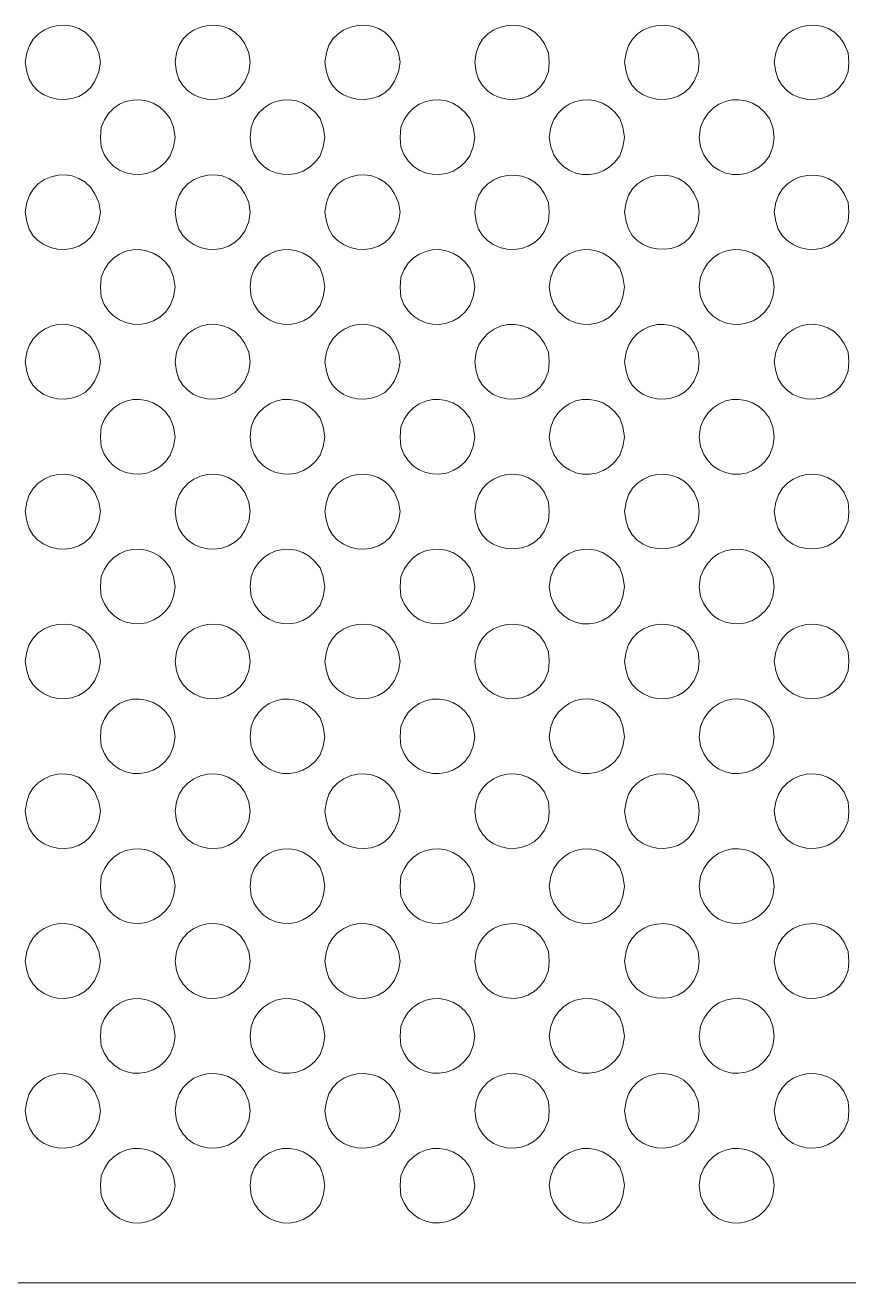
# Model space of a CAD drawing. Extents: x 0 to 243, y -13 to 276.
# Drawn here: x 184.38 to 211.61, y 110.43 to 152.02 of the extents above; entities that cross this region are included whole.
import ezdxf

# ---------------------------------------------------------------- set-up
doc = ezdxf.new("R2010")
doc.units = 0
doc.layers.add('GEOMETRY', color=7, linetype='Continuous')

msp = doc.modelspace()

# ---------------------------------------------------------------- linework, layer by layer
at = {"layer": 'GEOMETRY', "lineweight": 13}
for points in [[(186.867, 150.798), (186.814, 151.11), (186.683, 151.402), (186.538, 151.619), (186.36, 151.789), (186.155, 151.912), (185.931, 151.99), (185.697, 152.024), (185.461, 152.014), (185.229, 151.962), (185.011, 151.87), (184.814, 151.737), (184.646, 151.565), (184.515, 151.356), (184.429, 151.11), (184.377, 150.798), (184.429, 150.484), (184.508, 150.238), (184.633, 150.028), (184.798, 149.856), (184.994, 149.722), (185.212, 149.627), (185.445, 149.574), (185.684, 149.562), (185.921, 149.593), (186.147, 149.668), (186.355, 149.789), (186.536, 149.955), (186.683, 150.169), (186.814, 150.484), (186.867, 150.798)], [(191.822, 150.798), (191.768, 151.111), (191.638, 151.402), (191.493, 151.619), (191.314, 151.789), (191.109, 151.912), (190.886, 151.99), (190.652, 152.024), (190.415, 152.014), (190.184, 151.962), (189.966, 151.87), (189.769, 151.737), (189.601, 151.566), (189.47, 151.357), (189.384, 151.111), (189.332, 150.798), (189.384, 150.484), (189.463, 150.238), (189.588, 150.028), (189.753, 149.856), (189.949, 149.722), (190.167, 149.627), (190.4, 149.574), (190.639, 149.562), (190.876, 149.593), (191.102, 149.668), (191.31, 149.789), (191.491, 149.955), (191.638, 150.169), (191.768, 150.484), (191.822, 150.798)], [(196.776, 150.798), (196.723, 151.111), (196.592, 151.402), (196.448, 151.619), (196.269, 151.789), (196.064, 151.912), (195.841, 151.99), (195.607, 152.023), (195.37, 152.014), (195.138, 151.962), (194.92, 151.869), (194.723, 151.737), (194.555, 151.566), (194.424, 151.357), (194.338, 151.111), (194.287, 150.798), (194.338, 150.485), (194.417, 150.239), (194.542, 150.029), (194.707, 149.856), (194.903, 149.722), (195.122, 149.628), (195.354, 149.574), (195.594, 149.562), (195.83, 149.593), (196.057, 149.669), (196.265, 149.789), (196.446, 149.955), (196.592, 150.169), (196.723, 150.485), (196.776, 150.798)], [(201.705, 150.798), (201.679, 151.111), (201.548, 151.402), (201.406, 151.618), (201.229, 151.787), (201.024, 151.909), (200.799, 151.986), (200.563, 152.02), (200.324, 152.01), (200.09, 151.959), (199.87, 151.867), (199.672, 151.735), (199.504, 151.564), (199.375, 151.356), (199.293, 151.111), (199.241, 150.798), (199.293, 150.485), (199.371, 150.238), (199.496, 150.028), (199.661, 149.856), (199.857, 149.722), (200.075, 149.628), (200.308, 149.575), (200.547, 149.564), (200.785, 149.595), (201.012, 149.671), (201.22, 149.791), (201.401, 149.957), (201.548, 150.169), (201.679, 150.485), (201.705, 150.798)], [(206.66, 150.798), (206.634, 151.111), (206.502, 151.402), (206.361, 151.618), (206.184, 151.787), (205.979, 151.909), (205.754, 151.986), (205.518, 152.02), (205.279, 152.01), (205.045, 151.959), (204.825, 151.867), (204.627, 151.735), (204.459, 151.564), (204.33, 151.356), (204.248, 151.111), (204.196, 150.798), (204.248, 150.485), (204.325, 150.238), (204.451, 150.028), (204.616, 149.856), (204.811, 149.722), (205.03, 149.629), (205.263, 149.576), (205.503, 149.564), (205.74, 149.596), (205.967, 149.671), (206.175, 149.791), (206.356, 149.957), (206.502, 150.169), (206.634, 150.485), (206.66, 150.798)], [(211.614, 150.798), (211.588, 151.111), (211.457, 151.402), (211.315, 151.618), (211.137, 151.787), (210.932, 151.909), (210.707, 151.987), (210.471, 152.02), (210.233, 152.011), (210, 151.959), (209.78, 151.867), (209.582, 151.735), (209.415, 151.565), (209.285, 151.356), (209.203, 151.111), (209.15, 150.798), (209.203, 150.485), (209.281, 150.238), (209.407, 150.028), (209.572, 149.856), (209.767, 149.722), (209.986, 149.628), (210.219, 149.576), (210.457, 149.565), (210.694, 149.596), (210.921, 149.671), (211.129, 149.791), (211.31, 149.957), (211.457, 150.169), (211.588, 150.485), (211.614, 150.798)], [(189.332, 148.309), (189.279, 148.649), (189.174, 148.938), (189.008, 149.15), (188.818, 149.317), (188.609, 149.44), (188.388, 149.519), (188.161, 149.554), (187.933, 149.547), (187.711, 149.499), (187.5, 149.408), (187.307, 149.278), (187.138, 149.107), (186.997, 148.897), (186.893, 148.649), (186.867, 148.309), (186.893, 147.995), (186.992, 147.744), (187.131, 147.533), (187.301, 147.361), (187.496, 147.229), (187.711, 147.139), (187.937, 147.09), (188.168, 147.083), (188.399, 147.119), (188.621, 147.199), (188.829, 147.322), (189.015, 147.491), (189.174, 147.705), (189.279, 147.995), (189.332, 148.309)], [(194.287, 148.308), (194.233, 148.65), (194.129, 148.937), (193.963, 149.149), (193.773, 149.316), (193.564, 149.439), (193.344, 149.518), (193.117, 149.554), (192.889, 149.547), (192.667, 149.498), (192.457, 149.408), (192.264, 149.278), (192.094, 149.108), (191.953, 148.898), (191.848, 148.65), (191.822, 148.308), (191.848, 147.995), (191.947, 147.744), (192.085, 147.533), (192.256, 147.361), (192.451, 147.23), (192.665, 147.139), (192.891, 147.09), (193.123, 147.083), (193.353, 147.119), (193.575, 147.199), (193.783, 147.323), (193.97, 147.491), (194.129, 147.705), (194.233, 147.995), (194.287, 148.308)], [(199.241, 148.308), (199.187, 148.65), (199.083, 148.937), (198.917, 149.149), (198.728, 149.316), (198.519, 149.439), (198.298, 149.518), (198.071, 149.554), (197.844, 149.547), (197.621, 149.499), (197.411, 149.409), (197.218, 149.278), (197.048, 149.108), (196.908, 148.898), (196.803, 148.65), (196.776, 148.308), (196.803, 147.995), (196.902, 147.744), (197.04, 147.533), (197.21, 147.361), (197.406, 147.229), (197.62, 147.139), (197.846, 147.09), (198.078, 147.083), (198.308, 147.119), (198.53, 147.199), (198.738, 147.323), (198.924, 147.491), (199.083, 147.705), (199.187, 147.995), (199.241, 148.308)], [(204.196, 148.308), (204.142, 148.648), (204.038, 148.937), (203.872, 149.149), (203.681, 149.317), (203.473, 149.44), (203.252, 149.519), (203.025, 149.555), (202.797, 149.548), (202.575, 149.5), (202.365, 149.41), (202.172, 149.279), (202.002, 149.108), (201.862, 148.898), (201.757, 148.648), (201.705, 148.308), (201.757, 147.995), (201.861, 147.739), (202.003, 147.525), (202.175, 147.353), (202.371, 147.222), (202.584, 147.133), (202.809, 147.086), (203.039, 147.082), (203.268, 147.12), (203.488, 147.201), (203.694, 147.326), (203.88, 147.494), (204.038, 147.705), (204.142, 147.995), (204.196, 148.308)], [(209.15, 148.308), (209.097, 148.649), (208.993, 148.938), (208.827, 149.15), (208.636, 149.317), (208.428, 149.44), (208.207, 149.519), (207.98, 149.555), (207.752, 149.549), (207.53, 149.5), (207.32, 149.41), (207.127, 149.28), (206.957, 149.109), (206.817, 148.898), (206.712, 148.649), (206.66, 148.308), (206.712, 147.995), (206.816, 147.74), (206.957, 147.526), (207.129, 147.353), (207.325, 147.222), (207.538, 147.133), (207.763, 147.086), (207.993, 147.082), (208.222, 147.12), (208.443, 147.201), (208.649, 147.326), (208.835, 147.493), (208.993, 147.705), (209.097, 147.995), (209.15, 148.308)], [(186.867, 145.843), (186.814, 146.158), (186.683, 146.447), (186.539, 146.664), (186.36, 146.833), (186.156, 146.956), (185.933, 147.035), (185.699, 147.069), (185.463, 147.06), (185.232, 147.009), (185.014, 146.917), (184.817, 146.785), (184.649, 146.614), (184.517, 146.404), (184.429, 146.158), (184.377, 145.843), (184.429, 145.527), (184.508, 145.281), (184.634, 145.072), (184.799, 144.9), (184.994, 144.766), (185.213, 144.672), (185.445, 144.619), (185.684, 144.607), (185.921, 144.638), (186.147, 144.713), (186.355, 144.834), (186.536, 145), (186.683, 145.214), (186.814, 145.527), (186.867, 145.843)], [(191.822, 145.843), (191.768, 146.158), (191.638, 146.447), (191.493, 146.664), (191.315, 146.833), (191.11, 146.956), (190.887, 147.035), (190.654, 147.069), (190.418, 147.06), (190.187, 147.009), (189.969, 146.917), (189.772, 146.785), (189.604, 146.614), (189.472, 146.404), (189.384, 146.158), (189.332, 145.843), (189.384, 145.527), (189.463, 145.281), (189.589, 145.072), (189.754, 144.9), (189.95, 144.766), (190.168, 144.672), (190.401, 144.619), (190.639, 144.607), (190.876, 144.638), (191.102, 144.713), (191.31, 144.834), (191.491, 145), (191.638, 145.214), (191.768, 145.527), (191.822, 145.843)], [(196.776, 145.843), (196.723, 146.158), (196.592, 146.447), (196.447, 146.664), (196.269, 146.833), (196.064, 146.957), (195.841, 147.035), (195.608, 147.069), (195.372, 147.06), (195.141, 147.008), (194.923, 146.916), (194.726, 146.784), (194.558, 146.613), (194.426, 146.404), (194.338, 146.158), (194.287, 145.843), (194.338, 145.528), (194.417, 145.282), (194.543, 145.072), (194.708, 144.9), (194.904, 144.766), (195.122, 144.672), (195.355, 144.619), (195.594, 144.607), (195.831, 144.638), (196.057, 144.713), (196.265, 144.834), (196.446, 145), (196.592, 145.214), (196.723, 145.528), (196.776, 145.843)], [(201.705, 145.843), (201.679, 146.158), (201.548, 146.447), (201.405, 146.663), (201.227, 146.831), (201.022, 146.954), (200.798, 147.031), (200.563, 147.065), (200.325, 147.055), (200.092, 147.004), (199.873, 146.912), (199.675, 146.781), (199.507, 146.611), (199.377, 146.403), (199.293, 146.158), (199.241, 145.843), (199.293, 145.528), (199.371, 145.281), (199.497, 145.072), (199.662, 144.9), (199.858, 144.766), (200.076, 144.673), (200.309, 144.62), (200.548, 144.609), (200.785, 144.641), (201.012, 144.716), (201.22, 144.836), (201.402, 145.002), (201.548, 145.214), (201.679, 145.528), (201.705, 145.843)], [(206.66, 145.843), (206.634, 146.158), (206.502, 146.447), (206.36, 146.663), (206.183, 146.831), (205.977, 146.954), (205.753, 147.031), (205.517, 147.065), (205.279, 147.055), (205.046, 147.004), (204.826, 146.912), (204.628, 146.78), (204.46, 146.61), (204.331, 146.402), (204.248, 146.158), (204.196, 145.843), (204.248, 145.528), (204.326, 145.282), (204.452, 145.072), (204.617, 144.9), (204.813, 144.767), (205.031, 144.674), (205.265, 144.621), (205.504, 144.61), (205.741, 144.641), (205.967, 144.717), (206.175, 144.836), (206.356, 145.002), (206.502, 145.214), (206.634, 145.528), (206.66, 145.843)], [(211.614, 145.844), (211.588, 146.158), (211.457, 146.448), (211.315, 146.664), (211.137, 146.832), (210.932, 146.954), (210.707, 147.032), (210.472, 147.065), (210.234, 147.056), (210.001, 147.004), (209.782, 146.912), (209.584, 146.781), (209.416, 146.61), (209.286, 146.402), (209.203, 146.158), (209.15, 145.844), (209.203, 145.528), (209.282, 145.281), (209.408, 145.072), (209.573, 144.9), (209.769, 144.766), (209.987, 144.673), (210.22, 144.62), (210.458, 144.609), (210.695, 144.641), (210.921, 144.716), (211.129, 144.836), (211.31, 145.002), (211.457, 145.214), (211.588, 145.528), (211.614, 145.844)], [(189.332, 143.354), (189.279, 143.694), (189.174, 143.983), (189.008, 144.195), (188.818, 144.363), (188.609, 144.486), (188.388, 144.564), (188.161, 144.6), (187.933, 144.593), (187.711, 144.544), (187.5, 144.454), (187.307, 144.323), (187.138, 144.152), (186.997, 143.942), (186.893, 143.694), (186.867, 143.354), (186.893, 143.04), (186.991, 142.789), (187.129, 142.578), (187.299, 142.406), (187.495, 142.274), (187.71, 142.184), (187.936, 142.135), (188.169, 142.128), (188.399, 142.165), (188.622, 142.244), (188.83, 142.368), (189.016, 142.536), (189.174, 142.75), (189.279, 143.04), (189.332, 143.354)], [(194.287, 143.353), (194.233, 143.693), (194.129, 143.982), (193.965, 144.194), (193.776, 144.362), (193.568, 144.485), (193.346, 144.564), (193.118, 144.599), (192.89, 144.593), (192.667, 144.544), (192.455, 144.453), (192.261, 144.323), (192.091, 144.152), (191.951, 143.942), (191.848, 143.693), (191.822, 143.353), (191.848, 143.04), (191.947, 142.789), (192.085, 142.577), (192.256, 142.405), (192.452, 142.274), (192.666, 142.183), (192.893, 142.134), (193.125, 142.128), (193.356, 142.164), (193.578, 142.244), (193.786, 142.368), (193.971, 142.537), (194.129, 142.751), (194.233, 143.04), (194.287, 143.353)], [(199.241, 143.353), (199.187, 143.693), (199.083, 143.982), (198.92, 144.194), (198.731, 144.362), (198.523, 144.484), (198.302, 144.563), (198.073, 144.599), (197.844, 144.592), (197.621, 144.543), (197.409, 144.453), (197.215, 144.323), (197.045, 144.152), (196.906, 143.942), (196.803, 143.693), (196.776, 143.353), (196.803, 143.04), (196.902, 142.789), (197.04, 142.577), (197.211, 142.405), (197.406, 142.273), (197.621, 142.183), (197.848, 142.134), (198.08, 142.128), (198.31, 142.164), (198.532, 142.244), (198.74, 142.368), (198.925, 142.537), (199.083, 142.751), (199.187, 143.04), (199.241, 143.353)], [(204.196, 143.353), (204.142, 143.694), (204.038, 143.982), (203.873, 144.195), (203.683, 144.362), (203.475, 144.486), (203.254, 144.565), (203.026, 144.601), (202.798, 144.595), (202.575, 144.546), (202.364, 144.456), (202.171, 144.325), (202.001, 144.154), (201.861, 143.943), (201.757, 143.694), (201.705, 143.353), (201.757, 143.04), (201.86, 142.784), (202.002, 142.569), (202.174, 142.397), (202.37, 142.266), (202.585, 142.177), (202.81, 142.131), (203.041, 142.127), (203.27, 142.165), (203.491, 142.247), (203.697, 142.371), (203.881, 142.538), (204.038, 142.749), (204.142, 143.04), (204.196, 143.353)], [(209.15, 143.354), (209.097, 143.694), (208.993, 143.983), (208.828, 144.195), (208.637, 144.363), (208.429, 144.486), (208.208, 144.565), (207.98, 144.602), (207.752, 144.595), (207.53, 144.546), (207.319, 144.456), (207.126, 144.326), (206.956, 144.155), (206.816, 143.944), (206.712, 143.694), (206.66, 143.354), (206.712, 143.04), (206.815, 142.784), (206.956, 142.57), (207.128, 142.397), (207.324, 142.267), (207.539, 142.178), (207.764, 142.131), (207.995, 142.127), (208.224, 142.166), (208.445, 142.247), (208.651, 142.371), (208.836, 142.539), (208.993, 142.75), (209.097, 143.04), (209.15, 143.354)], [(186.867, 140.888), (186.814, 141.205), (186.683, 141.492), (186.533, 141.715), (186.352, 141.889), (186.147, 142.015), (185.925, 142.095), (185.695, 142.129), (185.462, 142.119), (185.235, 142.067), (185.02, 141.972), (184.824, 141.838), (184.656, 141.664), (184.522, 141.453), (184.429, 141.205), (184.377, 140.888), (184.429, 140.574), (184.507, 140.328), (184.633, 140.118), (184.798, 139.946), (184.994, 139.812), (185.212, 139.718), (185.445, 139.664), (185.684, 139.652), (185.921, 139.684), (186.148, 139.759), (186.356, 139.879), (186.537, 140.045), (186.683, 140.259), (186.814, 140.574), (186.867, 140.888)], [(191.822, 140.888), (191.768, 141.205), (191.638, 141.492), (191.488, 141.715), (191.306, 141.889), (191.101, 142.015), (190.88, 142.095), (190.649, 142.129), (190.417, 142.119), (190.189, 142.067), (189.974, 141.972), (189.779, 141.838), (189.611, 141.664), (189.477, 141.453), (189.384, 141.205), (189.332, 140.888), (189.384, 140.575), (189.462, 140.328), (189.588, 140.119), (189.753, 139.946), (189.948, 139.812), (190.167, 139.718), (190.4, 139.664), (190.639, 139.653), (190.876, 139.684), (191.103, 139.759), (191.311, 139.879), (191.492, 140.045), (191.638, 140.259), (191.768, 140.575), (191.822, 140.888)], [(196.776, 140.888), (196.723, 141.205), (196.592, 141.492), (196.442, 141.715), (196.261, 141.89), (196.056, 142.016), (195.835, 142.095), (195.604, 142.13), (195.371, 142.12), (195.144, 142.067), (194.929, 141.973), (194.733, 141.838), (194.565, 141.664), (194.431, 141.453), (194.338, 141.205), (194.287, 140.888), (194.338, 140.575), (194.416, 140.328), (194.542, 140.119), (194.707, 139.946), (194.903, 139.812), (195.121, 139.718), (195.354, 139.664), (195.594, 139.653), (195.831, 139.684), (196.058, 139.759), (196.266, 139.879), (196.446, 140.045), (196.592, 140.259), (196.723, 140.575), (196.776, 140.888)], [(201.705, 140.888), (201.679, 141.203), (201.548, 141.492), (201.397, 141.714), (201.216, 141.888), (201.01, 142.014), (200.788, 142.093), (200.557, 142.128), (200.324, 142.118), (200.096, 142.066), (199.881, 141.972), (199.686, 141.838), (199.518, 141.664), (199.384, 141.452), (199.293, 141.203), (199.241, 140.888), (199.293, 140.575), (199.37, 140.328), (199.496, 140.118), (199.66, 139.946), (199.856, 139.813), (200.075, 139.719), (200.309, 139.666), (200.548, 139.655), (200.786, 139.687), (201.013, 139.762), (201.221, 139.882), (201.402, 140.047), (201.548, 140.259), (201.679, 140.575), (201.705, 140.888)], [(206.66, 140.889), (206.634, 141.203), (206.502, 141.493), (206.351, 141.715), (206.17, 141.888), (205.965, 142.014), (205.743, 142.094), (205.511, 142.128), (205.278, 142.119), (205.05, 142.066), (204.835, 141.972), (204.64, 141.838), (204.472, 141.664), (204.339, 141.452), (204.248, 141.203), (204.196, 140.889), (204.248, 140.575), (204.325, 140.328), (204.45, 140.118), (204.615, 139.946), (204.811, 139.813), (205.03, 139.719), (205.263, 139.667), (205.503, 139.655), (205.741, 139.687), (205.967, 139.762), (206.176, 139.882), (206.356, 140.047), (206.502, 140.259), (206.634, 140.575), (206.66, 140.889)], [(211.614, 140.889), (211.588, 141.203), (211.457, 141.493), (211.306, 141.715), (211.125, 141.888), (210.919, 142.014), (210.698, 142.094), (210.467, 142.129), (210.234, 142.119), (210.006, 142.067), (209.791, 141.973), (209.596, 141.838), (209.428, 141.664), (209.295, 141.452), (209.203, 141.203), (209.15, 140.889), (209.203, 140.575), (209.281, 140.328), (209.407, 140.118), (209.571, 139.946), (209.767, 139.813), (209.986, 139.719), (210.219, 139.666), (210.458, 139.655), (210.695, 139.687), (210.922, 139.762), (211.13, 139.882), (211.311, 140.048), (211.457, 140.26), (211.588, 140.575), (211.614, 140.889)], [(189.332, 138.399), (189.279, 138.741), (189.174, 139.028), (189.008, 139.241), (188.819, 139.409), (188.61, 139.532), (188.39, 139.611), (188.163, 139.647), (187.935, 139.64), (187.713, 139.591), (187.502, 139.501), (187.309, 139.37), (187.139, 139.199), (186.998, 138.989), (186.893, 138.741), (186.867, 138.399), (186.893, 138.084), (186.993, 137.833), (187.131, 137.622), (187.302, 137.451), (187.497, 137.319), (187.711, 137.229), (187.938, 137.18), (188.169, 137.173), (188.399, 137.209), (188.621, 137.289), (188.829, 137.413), (189.015, 137.582), (189.174, 137.796), (189.279, 138.084), (189.332, 138.399)], [(194.287, 138.4), (194.233, 138.74), (194.129, 139.027), (193.963, 139.24), (193.773, 139.408), (193.565, 139.531), (193.345, 139.61), (193.118, 139.646), (192.89, 139.639), (192.668, 139.59), (192.457, 139.5), (192.264, 139.37), (192.094, 139.199), (191.953, 138.989), (191.848, 138.74), (191.822, 138.4), (191.848, 138.084), (191.948, 137.833), (192.087, 137.622), (192.257, 137.45), (192.453, 137.319), (192.667, 137.228), (192.893, 137.18), (193.124, 137.173), (193.354, 137.209), (193.576, 137.289), (193.784, 137.413), (193.97, 137.582), (194.129, 137.796), (194.233, 138.084), (194.287, 138.4)], [(199.241, 138.4), (199.187, 138.741), (199.083, 139.027), (198.918, 139.24), (198.728, 139.407), (198.52, 139.53), (198.299, 139.61), (198.072, 139.646), (197.844, 139.639), (197.622, 139.59), (197.411, 139.5), (197.218, 139.37), (197.048, 139.199), (196.908, 138.989), (196.803, 138.741), (196.776, 138.4), (196.803, 138.084), (196.903, 137.833), (197.042, 137.622), (197.212, 137.45), (197.408, 137.319), (197.622, 137.228), (197.848, 137.18), (198.079, 137.173), (198.309, 137.209), (198.531, 137.289), (198.738, 137.413), (198.925, 137.582), (199.083, 137.796), (199.187, 138.084), (199.241, 138.4)], [(204.196, 138.398), (204.142, 138.741), (204.038, 139.028), (203.872, 139.24), (203.682, 139.408), (203.474, 139.532), (203.253, 139.611), (203.026, 139.647), (202.798, 139.641), (202.576, 139.593), (202.366, 139.503), (202.173, 139.372), (202.003, 139.201), (201.862, 138.99), (201.757, 138.741), (201.705, 138.398), (201.757, 138.084), (201.862, 137.828), (202.003, 137.614), (202.176, 137.442), (202.372, 137.311), (202.586, 137.222), (202.811, 137.176), (203.041, 137.172), (203.27, 137.211), (203.49, 137.293), (203.696, 137.417), (203.881, 137.585), (204.038, 137.796), (204.142, 138.084), (204.196, 138.398)], [(209.15, 138.399), (209.097, 138.741), (208.993, 139.028), (208.827, 139.241), (208.637, 139.408), (208.428, 139.532), (208.207, 139.611), (207.981, 139.648), (207.753, 139.641), (207.531, 139.593), (207.321, 139.503), (207.128, 139.372), (206.958, 139.201), (206.818, 138.991), (206.712, 138.741), (206.66, 138.399), (206.712, 138.084), (206.816, 137.829), (206.958, 137.615), (207.13, 137.443), (207.326, 137.312), (207.54, 137.223), (207.765, 137.177), (207.995, 137.172), (208.224, 137.211), (208.444, 137.292), (208.65, 137.417), (208.835, 137.584), (208.993, 137.796), (209.097, 138.084), (209.15, 138.399)], [(186.867, 135.935), (186.814, 136.249), (186.683, 136.564), (186.53, 136.778), (186.346, 136.944), (186.138, 137.065), (185.914, 137.14), (185.68, 137.171), (185.445, 137.159), (185.217, 137.105), (185.002, 137.01), (184.808, 136.876), (184.643, 136.704), (184.514, 136.494), (184.429, 136.249), (184.377, 135.935), (184.429, 135.622), (184.507, 135.375), (184.632, 135.164), (184.797, 134.991), (184.993, 134.857), (185.212, 134.763), (185.446, 134.709), (185.685, 134.697), (185.923, 134.729), (186.149, 134.804), (186.357, 134.925), (186.538, 135.092), (186.683, 135.306), (186.814, 135.622), (186.867, 135.935)], [(191.822, 135.935), (191.768, 136.249), (191.638, 136.564), (191.485, 136.778), (191.301, 136.944), (191.093, 137.065), (190.868, 137.14), (190.635, 137.171), (190.4, 137.159), (190.171, 137.105), (189.956, 137.01), (189.763, 136.876), (189.598, 136.704), (189.469, 136.494), (189.384, 136.249), (189.332, 135.935), (189.384, 135.622), (189.462, 135.375), (189.587, 135.164), (189.752, 134.991), (189.948, 134.857), (190.167, 134.763), (190.401, 134.709), (190.64, 134.697), (190.878, 134.729), (191.104, 134.804), (191.312, 134.925), (191.493, 135.092), (191.638, 135.306), (191.768, 135.622), (191.822, 135.935)], [(196.776, 135.935), (196.723, 136.249), (196.592, 136.565), (196.44, 136.779), (196.255, 136.945), (196.047, 137.065), (195.823, 137.14), (195.589, 137.171), (195.354, 137.159), (195.125, 137.105), (194.91, 137.01), (194.716, 136.876), (194.551, 136.704), (194.423, 136.494), (194.338, 136.249), (194.287, 135.935), (194.338, 135.622), (194.416, 135.375), (194.541, 135.164), (194.706, 134.991), (194.902, 134.857), (195.122, 134.763), (195.355, 134.709), (195.595, 134.698), (195.832, 134.729), (196.059, 134.804), (196.267, 134.925), (196.447, 135.092), (196.592, 135.306), (196.723, 135.622), (196.776, 135.935)], [(201.705, 135.936), (201.679, 136.249), (201.548, 136.565), (201.395, 136.777), (201.211, 136.943), (201.002, 137.063), (200.777, 137.138), (200.543, 137.169), (200.308, 137.157), (200.079, 137.104), (199.864, 137.01), (199.67, 136.876), (199.505, 136.704), (199.377, 136.495), (199.293, 136.249), (199.241, 135.936), (199.293, 135.622), (199.369, 135.375), (199.494, 135.164), (199.659, 134.992), (199.855, 134.858), (200.074, 134.765), (200.308, 134.712), (200.548, 134.7), (200.786, 134.732), (201.013, 134.807), (201.221, 134.927), (201.402, 135.092), (201.548, 135.304), (201.679, 135.622), (201.705, 135.936)], [(206.66, 135.936), (206.634, 136.249), (206.502, 136.565), (206.348, 136.778), (206.164, 136.944), (205.955, 137.064), (205.731, 137.139), (205.497, 137.17), (205.262, 137.158), (205.034, 137.105), (204.819, 137.011), (204.626, 136.877), (204.461, 136.705), (204.332, 136.495), (204.248, 136.249), (204.196, 135.936), (204.248, 135.622), (204.324, 135.375), (204.449, 135.164), (204.614, 134.992), (204.81, 134.858), (205.029, 134.764), (205.263, 134.711), (205.503, 134.7), (205.741, 134.732), (205.968, 134.807), (206.176, 134.927), (206.357, 135.092), (206.502, 135.305), (206.634, 135.622), (206.66, 135.936)], [(211.614, 135.936), (211.588, 136.249), (211.457, 136.565), (211.303, 136.777), (211.119, 136.943), (210.91, 137.063), (210.686, 137.138), (210.452, 137.169), (210.218, 137.158), (209.989, 137.105), (209.775, 137.011), (209.581, 136.877), (209.417, 136.705), (209.288, 136.495), (209.203, 136.249), (209.15, 135.936), (209.203, 135.62), (209.281, 135.373), (209.406, 135.163), (209.571, 134.991), (209.767, 134.858), (209.986, 134.764), (210.219, 134.712), (210.458, 134.701), (210.696, 134.732), (210.922, 134.808), (211.13, 134.927), (211.311, 135.093), (211.457, 135.305), (211.588, 135.62), (211.614, 135.936)], [(189.332, 133.444), (189.279, 133.786), (189.174, 134.075), (189.005, 134.289), (188.814, 134.457), (188.604, 134.579), (188.383, 134.657), (188.155, 134.692), (187.928, 134.684), (187.706, 134.634), (187.497, 134.543), (187.304, 134.412), (187.136, 134.241), (186.997, 134.032), (186.893, 133.786), (186.867, 133.444), (186.893, 133.131), (186.997, 132.882), (187.137, 132.672), (187.307, 132.501), (187.5, 132.37), (187.711, 132.28), (187.934, 132.231), (188.162, 132.224), (188.39, 132.26), (188.611, 132.339), (188.819, 132.462), (189.009, 132.629), (189.174, 132.842), (189.279, 133.131), (189.332, 133.444)], [(194.287, 133.443), (194.233, 133.786), (194.129, 134.074), (193.96, 134.288), (193.768, 134.456), (193.559, 134.578), (193.337, 134.656), (193.11, 134.691), (192.882, 134.683), (192.661, 134.633), (192.451, 134.542), (192.259, 134.411), (192.09, 134.241), (191.951, 134.032), (191.848, 133.786), (191.822, 133.443), (191.848, 133.131), (191.951, 132.884), (192.09, 132.675), (192.259, 132.504), (192.451, 132.373), (192.661, 132.282), (192.882, 132.231), (193.11, 132.223), (193.337, 132.258), (193.559, 132.336), (193.768, 132.459), (193.96, 132.626), (194.129, 132.841), (194.233, 133.131), (194.287, 133.443)], [(199.241, 133.443), (199.187, 133.786), (199.083, 134.075), (198.917, 134.287), (198.726, 134.454), (198.518, 134.577), (198.297, 134.655), (198.07, 134.691), (197.842, 134.684), (197.62, 134.635), (197.41, 134.545), (197.217, 134.414), (197.048, 134.244), (196.908, 134.034), (196.803, 133.786), (196.776, 133.443), (196.803, 133.131), (196.908, 132.882), (197.048, 132.672), (197.217, 132.501), (197.41, 132.37), (197.62, 132.28), (197.842, 132.231), (198.07, 132.224), (198.297, 132.259), (198.518, 132.338), (198.726, 132.461), (198.917, 132.628), (199.083, 132.841), (199.187, 133.131), (199.241, 133.443)], [(204.196, 133.444), (204.142, 133.786), (204.038, 134.075), (203.871, 134.287), (203.681, 134.454), (203.472, 134.577), (203.252, 134.657), (203.025, 134.693), (202.797, 134.686), (202.576, 134.638), (202.365, 134.548), (202.173, 134.417), (202.003, 134.246), (201.862, 134.035), (201.757, 133.786), (201.705, 133.444), (201.757, 133.131), (201.862, 132.88), (202.003, 132.669), (202.173, 132.498), (202.365, 132.367), (202.576, 132.277), (202.797, 132.228), (203.025, 132.221), (203.252, 132.258), (203.472, 132.337), (203.681, 132.46), (203.871, 132.628), (204.038, 132.841), (204.142, 133.131), (204.196, 133.444)], [(209.15, 133.444), (209.097, 133.786), (208.993, 134.075), (208.826, 134.287), (208.636, 134.454), (208.427, 134.577), (208.206, 134.656), (207.979, 134.692), (207.752, 134.686), (207.53, 134.637), (207.32, 134.547), (207.127, 134.417), (206.958, 134.246), (206.817, 134.035), (206.712, 133.786), (206.66, 133.444), (206.712, 133.131), (206.817, 132.881), (206.957, 132.67), (207.127, 132.499), (207.32, 132.368), (207.53, 132.278), (207.752, 132.229), (207.98, 132.222), (208.207, 132.258), (208.428, 132.337), (208.636, 132.461), (208.827, 132.628), (208.993, 132.841), (209.097, 133.131), (209.15, 133.444)], [(186.867, 130.98), (186.814, 131.294), (186.683, 131.609), (186.53, 131.823), (186.346, 131.989), (186.138, 132.11), (185.914, 132.185), (185.68, 132.215), (185.445, 132.203), (185.217, 132.15), (185.002, 132.055), (184.808, 131.921), (184.643, 131.749), (184.514, 131.539), (184.429, 131.294), (184.377, 130.98), (184.429, 130.666), (184.514, 130.42), (184.643, 130.211), (184.809, 130.038), (185.002, 129.904), (185.217, 129.81), (185.446, 129.756), (185.681, 129.744), (185.914, 129.775), (186.138, 129.85), (186.346, 129.97), (186.53, 130.137), (186.683, 130.351), (186.814, 130.666), (186.867, 130.98)], [(191.822, 130.98), (191.768, 131.294), (191.638, 131.609), (191.485, 131.823), (191.301, 131.989), (191.092, 132.11), (190.868, 132.185), (190.634, 132.215), (190.4, 132.203), (190.171, 132.15), (189.956, 132.055), (189.762, 131.921), (189.597, 131.749), (189.469, 131.539), (189.384, 131.294), (189.332, 130.98), (189.384, 130.666), (189.469, 130.42), (189.598, 130.211), (189.763, 130.039), (189.957, 129.905), (190.172, 129.81), (190.4, 129.756), (190.635, 129.744), (190.868, 129.775), (191.093, 129.85), (191.301, 129.97), (191.485, 130.137), (191.638, 130.351), (191.768, 130.666), (191.822, 130.98)], [(196.776, 130.981), (196.723, 131.294), (196.592, 131.61), (196.44, 131.824), (196.255, 131.99), (196.047, 132.11), (195.823, 132.185), (195.589, 132.216), (195.354, 132.204), (195.125, 132.15), (194.91, 132.055), (194.716, 131.921), (194.551, 131.749), (194.423, 131.539), (194.338, 131.294), (194.287, 130.981), (194.338, 130.666), (194.423, 130.42), (194.552, 130.211), (194.717, 130.039), (194.911, 129.905), (195.126, 129.81), (195.355, 129.757), (195.59, 129.745), (195.823, 129.775), (196.048, 129.85), (196.256, 129.97), (196.44, 130.137), (196.592, 130.351), (196.723, 130.666), (196.776, 130.981)], [(201.705, 130.981), (201.679, 131.294), (201.548, 131.61), (201.395, 131.822), (201.211, 131.988), (201.002, 132.108), (200.777, 132.183), (200.543, 132.214), (200.308, 132.202), (200.079, 132.149), (199.864, 132.055), (199.67, 131.921), (199.505, 131.749), (199.377, 131.54), (199.293, 131.294), (199.241, 130.981), (199.293, 130.666), (199.377, 130.42), (199.506, 130.21), (199.671, 130.038), (199.865, 129.905), (200.08, 129.811), (200.309, 129.758), (200.544, 129.746), (200.777, 129.778), (201.002, 129.853), (201.211, 129.973), (201.395, 130.139), (201.548, 130.352), (201.679, 130.666), (201.705, 130.981)], [(206.66, 130.981), (206.634, 131.294), (206.502, 131.61), (206.348, 131.823), (206.164, 131.989), (205.955, 132.109), (205.731, 132.184), (205.497, 132.215), (205.262, 132.203), (205.034, 132.15), (204.819, 132.056), (204.626, 131.922), (204.461, 131.75), (204.332, 131.54), (204.248, 131.294), (204.196, 130.981), (204.248, 130.666), (204.332, 130.42), (204.461, 130.21), (204.626, 130.038), (204.82, 129.904), (205.035, 129.811), (205.263, 129.757), (205.498, 129.746), (205.732, 129.777), (205.957, 129.852), (206.165, 129.972), (206.349, 130.138), (206.502, 130.352), (206.634, 130.666), (206.66, 130.981)], [(211.614, 130.981), (211.588, 131.294), (211.457, 131.61), (211.303, 131.823), (211.118, 131.989), (210.91, 132.109), (210.685, 132.184), (210.452, 132.215), (210.218, 132.204), (209.99, 132.151), (209.775, 132.056), (209.582, 131.923), (209.417, 131.75), (209.288, 131.54), (209.203, 131.294), (209.15, 130.981), (209.203, 130.666), (209.289, 130.419), (209.418, 130.21), (209.583, 130.037), (209.776, 129.904), (209.99, 129.81), (210.218, 129.756), (210.452, 129.745), (210.685, 129.776), (210.909, 129.852), (211.118, 129.972), (211.303, 130.138), (211.457, 130.352), (211.588, 130.666), (211.614, 130.981)], [(189.332, 128.489), (189.279, 128.829), (189.174, 129.118), (189.006, 129.332), (188.814, 129.5), (188.605, 129.622), (188.383, 129.7), (188.156, 129.735), (187.928, 129.727), (187.706, 129.677), (187.496, 129.586), (187.304, 129.455), (187.135, 129.285), (186.996, 129.076), (186.893, 128.829), (186.867, 128.489), (186.893, 128.175), (186.997, 127.927), (187.138, 127.717), (187.307, 127.546), (187.5, 127.415), (187.711, 127.325), (187.933, 127.276), (188.161, 127.269), (188.388, 127.304), (188.609, 127.383), (188.818, 127.506), (189.008, 127.673), (189.174, 127.885), (189.279, 128.175), (189.332, 128.489)], [(194.287, 128.489), (194.233, 128.83), (194.129, 129.119), (193.96, 129.333), (193.768, 129.501), (193.559, 129.624), (193.337, 129.702), (193.11, 129.736), (192.882, 129.728), (192.661, 129.678), (192.451, 129.587), (192.259, 129.456), (192.09, 129.286), (191.951, 129.077), (191.848, 128.83), (191.822, 128.489), (191.848, 128.175), (191.953, 127.927), (192.093, 127.717), (192.262, 127.546), (192.455, 127.415), (192.666, 127.325), (192.888, 127.276), (193.115, 127.269), (193.343, 127.304), (193.563, 127.383), (193.772, 127.506), (193.962, 127.673), (194.129, 127.885), (194.233, 128.175), (194.287, 128.489)], [(199.241, 128.49), (199.187, 128.83), (199.083, 129.119), (198.916, 129.333), (198.724, 129.5), (198.515, 129.622), (198.294, 129.7), (198.066, 129.735), (197.838, 129.727), (197.616, 129.677), (197.406, 129.587), (197.214, 129.456), (197.045, 129.286), (196.906, 129.077), (196.803, 128.83), (196.776, 128.49), (196.803, 128.175), (196.907, 127.927), (197.047, 127.716), (197.216, 127.546), (197.409, 127.415), (197.62, 127.325), (197.842, 127.276), (198.07, 127.269), (198.298, 127.305), (198.519, 127.383), (198.727, 127.506), (198.917, 127.674), (199.083, 127.886), (199.187, 128.175), (199.241, 128.49)], [(204.196, 128.49), (204.142, 128.83), (204.038, 129.119), (203.871, 129.331), (203.68, 129.499), (203.472, 129.621), (203.251, 129.701), (203.024, 129.737), (202.797, 129.73), (202.576, 129.682), (202.366, 129.592), (202.173, 129.461), (202.004, 129.291), (201.863, 129.08), (201.757, 128.83), (201.705, 128.49), (201.757, 128.175), (201.862, 127.926), (202.002, 127.715), (202.172, 127.544), (202.365, 127.413), (202.575, 127.323), (202.797, 127.275), (203.025, 127.268), (203.252, 127.304), (203.473, 127.384), (203.681, 127.507), (203.872, 127.674), (204.038, 127.886), (204.142, 128.175), (204.196, 128.49)], [(209.15, 128.49), (209.097, 128.83), (208.993, 129.119), (208.826, 129.331), (208.635, 129.499), (208.426, 129.621), (208.206, 129.701), (207.979, 129.737), (207.752, 129.73), (207.531, 129.682), (207.321, 129.592), (207.128, 129.461), (206.959, 129.291), (206.818, 129.08), (206.712, 128.83), (206.66, 128.49), (206.712, 128.175), (206.817, 127.926), (206.957, 127.715), (207.127, 127.544), (207.32, 127.413), (207.53, 127.323), (207.752, 127.275), (207.98, 127.268), (208.207, 127.304), (208.428, 127.384), (208.636, 127.507), (208.827, 127.674), (208.993, 127.886), (209.097, 128.175), (209.15, 128.49)], [(186.867, 126.025), (186.814, 126.339), (186.683, 126.654), (186.53, 126.868), (186.345, 127.035), (186.137, 127.156), (185.913, 127.231), (185.679, 127.262), (185.445, 127.25), (185.216, 127.196), (185.002, 127.101), (184.808, 126.967), (184.643, 126.794), (184.514, 126.585), (184.429, 126.339), (184.377, 126.025), (184.429, 125.711), (184.514, 125.465), (184.644, 125.256), (184.809, 125.084), (185.002, 124.949), (185.217, 124.855), (185.446, 124.801), (185.68, 124.789), (185.913, 124.82), (186.138, 124.895), (186.346, 125.015), (186.53, 125.181), (186.683, 125.396), (186.814, 125.711), (186.867, 126.025)], [(191.822, 126.025), (191.768, 126.339), (191.638, 126.652), (191.485, 126.867), (191.301, 127.034), (191.093, 127.155), (190.869, 127.231), (190.636, 127.262), (190.401, 127.25), (190.173, 127.196), (189.958, 127.101), (189.764, 126.967), (189.599, 126.794), (189.469, 126.585), (189.384, 126.339), (189.332, 126.025), (189.384, 125.711), (189.469, 125.465), (189.599, 125.255), (189.764, 125.083), (189.957, 124.949), (190.172, 124.854), (190.401, 124.801), (190.635, 124.788), (190.868, 124.819), (191.093, 124.894), (191.301, 125.015), (191.485, 125.181), (191.638, 125.396), (191.768, 125.711), (191.822, 126.025)], [(196.776, 126.026), (196.723, 126.339), (196.592, 126.653), (196.44, 126.868), (196.256, 127.035), (196.048, 127.156), (195.824, 127.231), (195.59, 127.262), (195.356, 127.25), (195.127, 127.196), (194.912, 127.101), (194.718, 126.967), (194.553, 126.794), (194.423, 126.584), (194.338, 126.339), (194.287, 126.026), (194.338, 125.711), (194.423, 125.465), (194.552, 125.256), (194.718, 125.084), (194.911, 124.95), (195.126, 124.855), (195.355, 124.801), (195.59, 124.789), (195.823, 124.82), (196.047, 124.895), (196.255, 125.015), (196.439, 125.181), (196.592, 125.396), (196.723, 125.711), (196.776, 126.026)], [(201.705, 126.026), (201.679, 126.339), (201.548, 126.653), (201.394, 126.867), (201.21, 127.034), (201.001, 127.154), (200.777, 127.23), (200.544, 127.262), (200.309, 127.25), (200.081, 127.197), (199.866, 127.102), (199.673, 126.968), (199.508, 126.796), (199.378, 126.585), (199.293, 126.339), (199.241, 126.026), (199.293, 125.711), (199.377, 125.465), (199.506, 125.255), (199.671, 125.083), (199.865, 124.95), (200.08, 124.856), (200.309, 124.803), (200.543, 124.791), (200.777, 124.823), (201.002, 124.898), (201.21, 125.018), (201.395, 125.184), (201.548, 125.397), (201.679, 125.711), (201.705, 126.026)], [(206.66, 126.026), (206.634, 126.339), (206.502, 126.653), (206.349, 126.867), (206.164, 127.034), (205.956, 127.154), (205.732, 127.23), (205.499, 127.261), (205.264, 127.25), (205.036, 127.196), (204.821, 127.102), (204.627, 126.968), (204.462, 126.795), (204.333, 126.585), (204.248, 126.339), (204.196, 126.026), (204.248, 125.711), (204.332, 125.465), (204.461, 125.256), (204.626, 125.084), (204.819, 124.95), (205.035, 124.856), (205.263, 124.803), (205.498, 124.791), (205.732, 124.822), (205.957, 124.897), (206.165, 125.017), (206.349, 125.183), (206.502, 125.397), (206.634, 125.711), (206.66, 126.026)], [(211.614, 126.026), (211.588, 126.339), (211.457, 126.653), (211.303, 126.867), (211.119, 127.033), (210.911, 127.154), (210.686, 127.23), (210.453, 127.261), (210.219, 127.25), (209.991, 127.196), (209.777, 127.102), (209.583, 126.968), (209.418, 126.796), (209.289, 126.585), (209.203, 126.339), (209.15, 126.026), (209.203, 125.711), (209.289, 125.464), (209.418, 125.255), (209.583, 125.083), (209.776, 124.949), (209.99, 124.855), (210.218, 124.802), (210.452, 124.791), (210.685, 124.822), (210.91, 124.897), (211.118, 125.017), (211.303, 125.183), (211.457, 125.397), (211.588, 125.711), (211.614, 126.026)], [(189.332, 123.534), (189.279, 123.873), (189.174, 124.163), (189.008, 124.376), (188.818, 124.543), (188.609, 124.666), (188.388, 124.744), (188.161, 124.78), (187.933, 124.773), (187.711, 124.724), (187.5, 124.634), (187.307, 124.503), (187.137, 124.332), (186.997, 124.122), (186.893, 123.873), (186.867, 123.534), (186.893, 123.22), (186.997, 122.972), (187.138, 122.762), (187.307, 122.591), (187.501, 122.46), (187.711, 122.37), (187.933, 122.321), (188.161, 122.314), (188.389, 122.349), (188.609, 122.428), (188.818, 122.551), (189.008, 122.718), (189.174, 122.93), (189.279, 123.22), (189.332, 123.534)], [(194.287, 123.535), (194.233, 123.876), (194.129, 124.164), (193.963, 124.376), (193.772, 124.543), (193.564, 124.666), (193.343, 124.745), (193.116, 124.78), (192.889, 124.773), (192.667, 124.725), (192.456, 124.635), (192.263, 124.504), (192.093, 124.334), (191.953, 124.125), (191.848, 123.876), (191.822, 123.535), (191.848, 123.22), (191.953, 122.972), (192.093, 122.762), (192.262, 122.591), (192.455, 122.46), (192.666, 122.37), (192.888, 122.321), (193.115, 122.314), (193.343, 122.35), (193.563, 122.429), (193.772, 122.551), (193.962, 122.719), (194.129, 122.931), (194.233, 123.22), (194.287, 123.535)], [(199.241, 123.535), (199.187, 123.876), (199.083, 124.164), (198.917, 124.376), (198.727, 124.543), (198.519, 124.665), (198.298, 124.744), (198.071, 124.78), (197.843, 124.773), (197.621, 124.724), (197.41, 124.635), (197.217, 124.504), (197.047, 124.334), (196.907, 124.125), (196.803, 123.876), (196.776, 123.535), (196.803, 123.22), (196.907, 122.972), (197.047, 122.761), (197.216, 122.591), (197.409, 122.46), (197.62, 122.37), (197.842, 122.321), (198.07, 122.315), (198.298, 122.35), (198.519, 122.429), (198.727, 122.552), (198.917, 122.719), (199.083, 122.931), (199.187, 123.22), (199.241, 123.535)], [(204.196, 123.535), (204.142, 123.876), (204.038, 124.164), (203.872, 124.376), (203.682, 124.543), (203.473, 124.666), (203.253, 124.745), (203.026, 124.782), (202.798, 124.775), (202.576, 124.727), (202.366, 124.637), (202.173, 124.507), (202.003, 124.336), (201.862, 124.126), (201.757, 123.876), (201.705, 123.535), (201.757, 123.22), (201.862, 122.971), (202.002, 122.76), (202.172, 122.589), (202.365, 122.458), (202.575, 122.368), (202.797, 122.32), (203.025, 122.313), (203.252, 122.349), (203.473, 122.429), (203.681, 122.552), (203.872, 122.719), (204.038, 122.931), (204.142, 123.22), (204.196, 123.535)], [(209.15, 123.535), (209.097, 123.876), (208.993, 124.164), (208.827, 124.377), (208.637, 124.544), (208.428, 124.667), (208.207, 124.746), (207.98, 124.782), (207.753, 124.776), (207.531, 124.727), (207.32, 124.637), (207.127, 124.507), (206.958, 124.336), (206.817, 124.126), (206.712, 123.876), (206.66, 123.535), (206.712, 123.22), (206.817, 122.971), (206.957, 122.76), (207.127, 122.589), (207.32, 122.458), (207.53, 122.368), (207.752, 122.32), (207.98, 122.313), (208.207, 122.349), (208.428, 122.429), (208.636, 122.552), (208.827, 122.719), (208.993, 122.931), (209.097, 123.22), (209.15, 123.535)], [(186.867, 121.07), (186.814, 121.384), (186.683, 121.699), (186.529, 121.914), (186.345, 122.081), (186.137, 122.201), (185.912, 122.277), (185.679, 122.308), (185.445, 122.296), (185.217, 122.242), (185.002, 122.147), (184.809, 122.012), (184.644, 121.84), (184.515, 121.63), (184.429, 121.384), (184.377, 121.07), (184.429, 120.756), (184.514, 120.51), (184.643, 120.301), (184.808, 120.129), (185.002, 119.995), (185.217, 119.9), (185.446, 119.847), (185.681, 119.835), (185.914, 119.865), (186.139, 119.94), (186.347, 120.06), (186.531, 120.227), (186.683, 120.441), (186.814, 120.756), (186.867, 121.07)], [(191.822, 121.071), (191.768, 121.384), (191.638, 121.7), (191.484, 121.915), (191.299, 122.082), (191.091, 122.202), (190.867, 122.277), (190.634, 122.308), (190.4, 122.296), (190.171, 122.242), (189.957, 122.147), (189.764, 122.013), (189.599, 121.84), (189.47, 121.63), (189.384, 121.384), (189.332, 121.071), (189.384, 120.756), (189.469, 120.51), (189.598, 120.301), (189.763, 120.129), (189.957, 119.995), (190.172, 119.901), (190.4, 119.847), (190.635, 119.835), (190.868, 119.866), (191.093, 119.941), (191.301, 120.061), (191.485, 120.227), (191.638, 120.441), (191.768, 120.756), (191.822, 121.071)], [(196.776, 121.071), (196.723, 121.384), (196.592, 121.7), (196.439, 121.915), (196.254, 122.082), (196.046, 122.202), (195.822, 122.278), (195.589, 122.309), (195.354, 122.296), (195.126, 122.242), (194.911, 122.148), (194.718, 122.013), (194.553, 121.84), (194.424, 121.63), (194.338, 121.384), (194.287, 121.071), (194.338, 120.756), (194.423, 120.51), (194.552, 120.301), (194.717, 120.129), (194.911, 119.995), (195.126, 119.901), (195.355, 119.847), (195.59, 119.835), (195.823, 119.866), (196.048, 119.941), (196.256, 120.061), (196.44, 120.228), (196.592, 120.442), (196.723, 120.756), (196.776, 121.071)], [(201.705, 121.071), (201.679, 121.384), (201.548, 121.7), (201.394, 121.913), (201.209, 122.08), (201.001, 122.2), (200.776, 122.275), (200.543, 122.307), (200.308, 122.295), (200.08, 122.242), (199.865, 122.147), (199.671, 122.013), (199.507, 121.841), (199.378, 121.63), (199.293, 121.384), (199.241, 121.071), (199.293, 120.756), (199.378, 120.51), (199.507, 120.3), (199.671, 120.128), (199.865, 119.995), (200.08, 119.901), (200.308, 119.848), (200.543, 119.836), (200.776, 119.868), (201.001, 119.943), (201.209, 120.063), (201.394, 120.229), (201.548, 120.442), (201.679, 120.756), (201.705, 121.071)], [(206.66, 121.071), (206.634, 121.384), (206.502, 121.7), (206.349, 121.913), (206.164, 122.08), (205.956, 122.2), (205.731, 122.275), (205.498, 122.307), (205.263, 122.295), (205.035, 122.241), (204.82, 122.147), (204.626, 122.013), (204.461, 121.84), (204.333, 121.63), (204.248, 121.384), (204.196, 121.071), (204.248, 120.756), (204.333, 120.51), (204.461, 120.301), (204.626, 120.129), (204.82, 119.995), (205.035, 119.901), (205.263, 119.848), (205.498, 119.837), (205.731, 119.868), (205.956, 119.943), (206.164, 120.063), (206.349, 120.229), (206.502, 120.442), (206.634, 120.756), (206.66, 121.071)], [(211.614, 121.071), (211.588, 121.385), (211.457, 121.7), (211.303, 121.913), (211.118, 122.08), (210.91, 122.2), (210.685, 122.275), (210.452, 122.307), (210.218, 122.295), (209.99, 122.242), (209.775, 122.148), (209.582, 122.014), (209.417, 121.841), (209.288, 121.631), (209.203, 121.385), (209.15, 121.071), (209.203, 120.756), (209.288, 120.509), (209.417, 120.3), (209.582, 120.128), (209.775, 119.994), (209.99, 119.901), (210.218, 119.847), (210.453, 119.836), (210.686, 119.867), (210.91, 119.943), (211.118, 120.063), (211.303, 120.229), (211.457, 120.442), (211.588, 120.756), (211.614, 121.071)], [(189.332, 118.579), (189.279, 118.921), (189.174, 119.208), (189.008, 119.421), (188.818, 119.589), (188.609, 119.712), (188.389, 119.791), (188.162, 119.827), (187.935, 119.82), (187.713, 119.771), (187.503, 119.681), (187.31, 119.55), (187.14, 119.38), (186.999, 119.17), (186.893, 118.921), (186.867, 118.579), (186.893, 118.265), (186.997, 118.017), (187.138, 117.807), (187.307, 117.636), (187.5, 117.505), (187.711, 117.415), (187.933, 117.366), (188.161, 117.358), (188.388, 117.394), (188.609, 117.473), (188.818, 117.595), (189.008, 117.763), (189.174, 117.975), (189.279, 118.265), (189.332, 118.579)], [(194.287, 118.58), (194.233, 118.921), (194.129, 119.21), (193.963, 119.423), (193.773, 119.59), (193.565, 119.712), (193.344, 119.791), (193.116, 119.827), (192.889, 119.82), (192.666, 119.771), (192.455, 119.681), (192.262, 119.55), (192.092, 119.38), (191.952, 119.17), (191.848, 118.921), (191.822, 118.58), (191.848, 118.265), (191.953, 118.016), (192.093, 117.806), (192.263, 117.635), (192.457, 117.504), (192.668, 117.414), (192.89, 117.365), (193.118, 117.359), (193.345, 117.394), (193.566, 117.474), (193.774, 117.597), (193.964, 117.764), (194.129, 117.977), (194.233, 118.265), (194.287, 118.58)], [(199.241, 118.58), (199.187, 118.921), (199.083, 119.208), (198.919, 119.421), (198.73, 119.589), (198.522, 119.712), (198.301, 119.791), (198.073, 119.827), (197.845, 119.82), (197.622, 119.772), (197.41, 119.682), (197.217, 119.551), (197.047, 119.38), (196.907, 119.17), (196.803, 118.921), (196.776, 118.58), (196.803, 118.265), (196.907, 118.016), (197.047, 117.806), (197.217, 117.635), (197.41, 117.504), (197.621, 117.414), (197.844, 117.366), (198.072, 117.359), (198.3, 117.395), (198.52, 117.474), (198.729, 117.597), (198.918, 117.765), (199.083, 117.977), (199.187, 118.265), (199.241, 118.58)], [(204.196, 118.58), (204.142, 118.921), (204.038, 119.208), (203.873, 119.422), (203.683, 119.59), (203.474, 119.713), (203.254, 119.793), (203.027, 119.829), (202.799, 119.823), (202.577, 119.774), (202.366, 119.684), (202.173, 119.553), (202.003, 119.382), (201.862, 119.171), (201.757, 118.921), (201.705, 118.58), (201.757, 118.265), (201.862, 118.015), (202.003, 117.805), (202.173, 117.633), (202.366, 117.503), (202.577, 117.413), (202.799, 117.364), (203.027, 117.358), (203.254, 117.394), (203.474, 117.473), (203.683, 117.597), (203.873, 117.765), (204.038, 117.977), (204.142, 118.265), (204.196, 118.58)], [(209.15, 118.58), (209.097, 118.921), (208.993, 119.208), (208.828, 119.422), (208.638, 119.59), (208.429, 119.713), (208.208, 119.793), (207.981, 119.829), (207.753, 119.823), (207.531, 119.774), (207.32, 119.684), (207.127, 119.553), (206.957, 119.382), (206.817, 119.171), (206.712, 118.921), (206.66, 118.58), (206.712, 118.265), (206.817, 118.015), (206.958, 117.805), (207.127, 117.633), (207.321, 117.503), (207.531, 117.413), (207.753, 117.364), (207.981, 117.358), (208.208, 117.394), (208.429, 117.474), (208.637, 117.597), (208.827, 117.765), (208.993, 117.978), (209.097, 118.265), (209.15, 118.58)], [(186.867, 116.117), (186.814, 116.43), (186.683, 116.746), (186.53, 116.96), (186.345, 117.126), (186.137, 117.246), (185.913, 117.321), (185.679, 117.352), (185.445, 117.34), (185.216, 117.286), (185.002, 117.191), (184.808, 117.057), (184.643, 116.885), (184.514, 116.676), (184.429, 116.43), (184.377, 116.117), (184.429, 115.8), (184.515, 115.555), (184.644, 115.345), (184.809, 115.173), (185.002, 115.039), (185.217, 114.944), (185.445, 114.89), (185.679, 114.878), (185.912, 114.909), (186.136, 114.984), (186.345, 115.104), (186.529, 115.271), (186.683, 115.485), (186.814, 115.8), (186.867, 116.117)], [(191.822, 116.117), (191.768, 116.43), (191.638, 116.746), (191.485, 116.96), (191.3, 117.127), (191.092, 117.247), (190.867, 117.321), (190.634, 117.352), (190.4, 117.34), (190.171, 117.286), (189.956, 117.191), (189.763, 117.057), (189.598, 116.885), (189.469, 116.676), (189.384, 116.43), (189.332, 116.117), (189.384, 115.8), (189.47, 115.555), (189.599, 115.345), (189.764, 115.173), (189.957, 115.039), (190.172, 114.944), (190.4, 114.891), (190.634, 114.879), (190.867, 114.909), (191.091, 114.984), (191.3, 115.105), (191.484, 115.271), (191.638, 115.485), (191.768, 115.8), (191.822, 116.117)], [(196.776, 116.115), (196.723, 116.43), (196.592, 116.746), (196.438, 116.961), (196.254, 117.127), (196.046, 117.247), (195.821, 117.322), (195.588, 117.353), (195.354, 117.341), (195.126, 117.287), (194.912, 117.193), (194.718, 117.059), (194.553, 116.886), (194.424, 116.676), (194.338, 116.43), (194.287, 116.115), (194.338, 115.8), (194.424, 115.555), (194.553, 115.346), (194.718, 115.173), (194.912, 115.04), (195.126, 114.945), (195.354, 114.891), (195.589, 114.879), (195.822, 114.91), (196.046, 114.985), (196.254, 115.105), (196.439, 115.272), (196.592, 115.486), (196.723, 115.8), (196.776, 116.115)], [(201.705, 116.115), (201.679, 116.43), (201.548, 116.746), (201.394, 116.959), (201.208, 117.125), (201, 117.245), (200.775, 117.32), (200.542, 117.352), (200.307, 117.34), (200.079, 117.287), (199.865, 117.193), (199.671, 117.059), (199.507, 116.887), (199.378, 116.677), (199.293, 116.43), (199.241, 116.115), (199.293, 115.8), (199.378, 115.555), (199.507, 115.345), (199.672, 115.173), (199.865, 115.04), (200.08, 114.946), (200.308, 114.893), (200.543, 114.881), (200.776, 114.913), (201.001, 114.988), (201.209, 115.108), (201.394, 115.274), (201.548, 115.486), (201.679, 115.8), (201.705, 116.115)], [(206.66, 116.115), (206.634, 116.431), (206.502, 116.746), (206.348, 116.959), (206.163, 117.125), (205.955, 117.245), (205.73, 117.32), (205.497, 117.351), (205.262, 117.34), (205.034, 117.286), (204.819, 117.192), (204.626, 117.059), (204.461, 116.887), (204.333, 116.677), (204.248, 116.431), (204.196, 116.115), (204.248, 115.8), (204.333, 115.555), (204.462, 115.345), (204.626, 115.173), (204.82, 115.04), (205.035, 114.946), (205.263, 114.892), (205.498, 114.881), (205.731, 114.912), (205.956, 114.987), (206.164, 115.107), (206.348, 115.273), (206.502, 115.486), (206.634, 115.8), (206.66, 116.115)], [(211.614, 116.115), (211.588, 116.429), (211.457, 116.746), (211.303, 116.959), (211.117, 117.125), (210.909, 117.245), (210.684, 117.32), (210.451, 117.351), (210.217, 117.34), (209.989, 117.286), (209.774, 117.192), (209.581, 117.059), (209.417, 116.886), (209.288, 116.676), (209.203, 116.429), (209.15, 116.115), (209.203, 115.801), (209.289, 115.555), (209.417, 115.345), (209.582, 115.173), (209.776, 115.04), (209.99, 114.946), (210.218, 114.892), (210.452, 114.881), (210.685, 114.912), (210.91, 114.988), (211.118, 115.108), (211.303, 115.274), (211.457, 115.486), (211.588, 115.801), (211.614, 116.115)], [(189.332, 113.652), (189.279, 113.966), (189.174, 114.256), (189.008, 114.468), (188.819, 114.635), (188.61, 114.758), (188.389, 114.837), (188.162, 114.872), (187.934, 114.865), (187.711, 114.816), (187.501, 114.726), (187.307, 114.595), (187.137, 114.424), (186.997, 114.214), (186.893, 113.966), (186.867, 113.652), (186.893, 113.312), (186.996, 113.063), (187.136, 112.853), (187.306, 112.682), (187.5, 112.552), (187.711, 112.462), (187.935, 112.413), (188.163, 112.406), (188.391, 112.442), (188.612, 112.521), (188.821, 112.643), (189.01, 112.81), (189.174, 113.023), (189.279, 113.312), (189.332, 113.652)], [(194.287, 113.652), (194.233, 113.966), (194.129, 114.256), (193.963, 114.468), (193.773, 114.635), (193.565, 114.758), (193.344, 114.837), (193.116, 114.872), (192.889, 114.865), (192.666, 114.817), (192.455, 114.727), (192.262, 114.596), (192.092, 114.425), (191.952, 114.215), (191.848, 113.966), (191.822, 113.652), (191.848, 113.312), (191.951, 113.063), (192.091, 112.853), (192.261, 112.682), (192.455, 112.552), (192.666, 112.462), (192.889, 112.413), (193.118, 112.406), (193.346, 112.442), (193.567, 112.521), (193.775, 112.643), (193.965, 112.81), (194.129, 113.023), (194.233, 113.312), (194.287, 113.652)], [(199.241, 113.652), (199.187, 113.966), (199.083, 114.256), (198.918, 114.468), (198.728, 114.635), (198.52, 114.758), (198.298, 114.837), (198.071, 114.872), (197.843, 114.865), (197.62, 114.817), (197.409, 114.727), (197.216, 114.596), (197.047, 114.425), (196.907, 114.215), (196.803, 113.966), (196.776, 113.652), (196.803, 113.31), (196.907, 113.062), (197.046, 112.852), (197.216, 112.682), (197.41, 112.552), (197.622, 112.462), (197.845, 112.413), (198.074, 112.407), (198.302, 112.442), (198.523, 112.521), (198.731, 112.644), (198.919, 112.811), (199.083, 113.023), (199.187, 113.31), (199.241, 113.652)], [(204.196, 113.653), (204.142, 113.966), (204.038, 114.256), (203.872, 114.468), (203.681, 114.636), (203.473, 114.759), (203.252, 114.839), (203.025, 114.875), (202.797, 114.868), (202.575, 114.819), (202.365, 114.729), (202.172, 114.598), (202.002, 114.427), (201.862, 114.216), (201.757, 113.966), (201.705, 113.653), (201.757, 113.31), (201.862, 113.06), (202.003, 112.85), (202.173, 112.679), (202.366, 112.549), (202.576, 112.459), (202.798, 112.41), (203.026, 112.404), (203.253, 112.44), (203.474, 112.52), (203.682, 112.643), (203.872, 112.81), (204.038, 113.023), (204.142, 113.31), (204.196, 113.653)], [(209.15, 113.653), (209.097, 113.966), (208.993, 114.256), (208.827, 114.468), (208.637, 114.636), (208.428, 114.759), (208.207, 114.838), (207.98, 114.874), (207.752, 114.867), (207.53, 114.819), (207.319, 114.729), (207.126, 114.598), (206.957, 114.426), (206.817, 114.216), (206.712, 113.966), (206.66, 113.653), (206.712, 113.31), (206.817, 113.06), (206.957, 112.85), (207.127, 112.679), (207.32, 112.549), (207.531, 112.459), (207.753, 112.411), (207.981, 112.405), (208.208, 112.441), (208.429, 112.52), (208.638, 112.643), (208.828, 112.811), (208.993, 113.024), (209.097, 113.31), (209.15, 113.653)]]:
    msp.add_lwpolyline(points, close=True, dxfattribs=at)
msp.add_lwpolyline([(88.769, 110.427), (238.379, 110.427)], dxfattribs=at)

doc.saveas('drawing.dxf')
